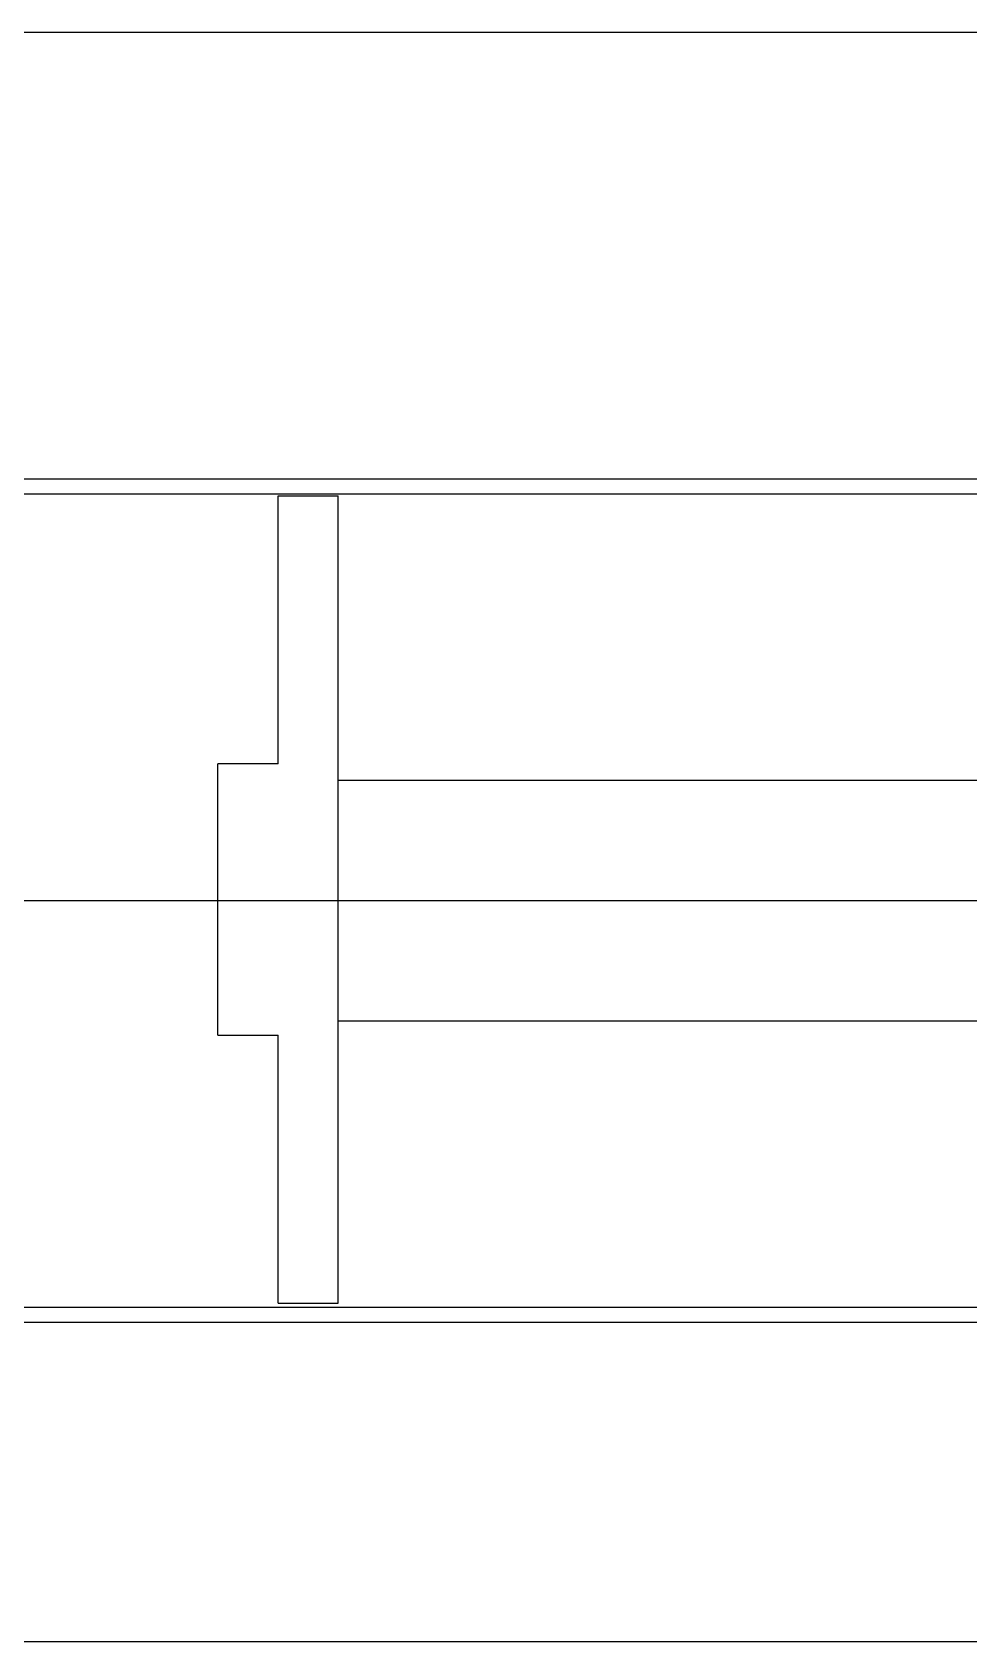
# Model space of a CAD drawing. Header units: millimetres. Extents: x 150937 to 394412, y 327166 to 584759.
# Drawn here: x 245989.4 to 246144.9, y 486435.3 to 486702.5 of the extents above; entities that cross this region are included whole.
import ezdxf

# ---------------------------------------------------------------- set-up
doc = ezdxf.new("R2010")
doc.units = ezdxf.units.MM

# ---------------------------------------------------------------- blocks, each defined once
blk = doc.blocks.new('C-1S UP RIGHT')
for p, q in [((-501.68, 0), (120.12, 0)), ((-225.85, -74.12), (30, -74.12)), ((-225.85, -76.62), (30, -76.62)), ((-149.97, -121.45), (-149.97, -76.95)), ((-149.97, -76.95), (-139.97, -76.95)), ((-139.97, -166.45), (-139.97, -76.95)), ((-149.97, -121.45), (-159.97, -121.45)), ((-159.97, -166.45), (-159.97, -121.45)), ((-139.97, -124.12), (-15, -124.12)), ((-501.68, -144.12), (120.12, -144.12)), ((-139.97, -164.12), (-15, -164.12)), ((-159.97, -166.45), (-149.97, -166.45)), ((-149.97, -210.95), (-149.97, -166.45)), ((-139.97, -210.95), (-139.97, -166.45)), ((-149.97, -210.95), (-139.97, -210.95)), ((-225.85, -211.62), (30, -211.62)), ((-225.85, -214.12), (30, -214.12)), ((120.12, -267.16), (-501.68, -267.16))]:
    blk.add_line(p, q)

msp = doc.modelspace()

# ---------------------------------------------------------------- block references
msp.add_blockref('C-1S UP RIGHT', (246180.208, 486702.485))

doc.saveas('drawing.dxf')
